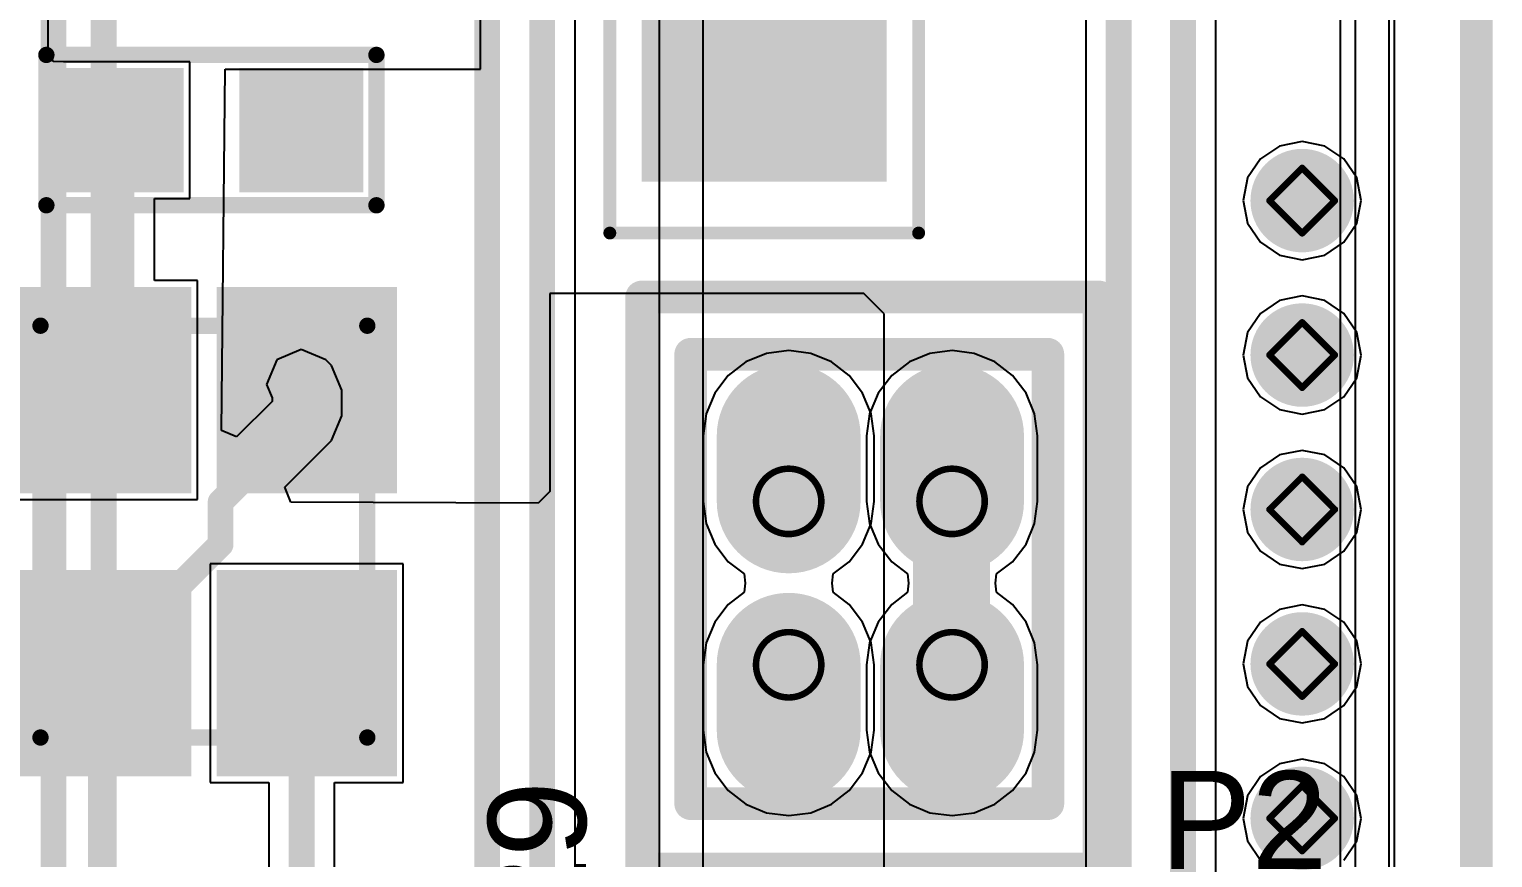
# Model space of a CAD drawing. Header units: inches. Extents: x 0 to 423, y -3 to 110.
# Drawn here: x 52.81 to 64.19, y 11.06 to 17.49 of the extents above; entities that cross this region are included whole.
import ezdxf

# ---------------------------------------------------------------- set-up
doc = ezdxf.new("R2010")
doc.units = ezdxf.units.IN
for name, color, linetype in [('Board Outline', 56, 'Continuous'), ('Bottom Layer', 5, 'Continuous'), ('Bottom Solder', 6, 'Continuous'), ('Drill Drawing', 1, 'Continuous'), ('Mechanical 1', 6, 'Continuous'), ('Mechanical 16', 56, 'Continuous'), ('Mid Layer', 16, 'Continuous'), ('Mid Layer 2', 76, 'Continuous'), ('Multi-Layer', 9, 'Continuous'), ('Pad Holes', 156, 'Continuous'), ('Top Layer', 1, 'Continuous'), ('Top Overlay', 2, 'Continuous'), ('Top Paste', 8, 'Continuous'), ('Top Solder', 216, 'Continuous'), ('Via Holes', 16, 'Continuous')]:
    doc.layers.add(name, color=color, linetype=linetype)
doc.styles.add('Arial', font='', dxfattribs={"height": 0.2})
doc.styles.get('Arial').set_extended_font_data('Arial')

# ---------------------------------------------------------------- blocks, each defined once
blk = doc.blocks.new('C_3216_TANTAL__81')
at = {"layer": 'Top Layer'}
for points in [[(-2.25, 0.85), (-0.85, 0.85), (-0.85, -0.85), (-2.25, -0.85)], [(0.85, 0.85), (2.25, 0.85), (2.25, -0.85), (0.85, -0.85)]]:
    blk.add_hatch(color=1, dxfattribs=at).paths.add_polyline_path(points)
at = {"layer": 'Top Paste'}
for points in [[(-2.25, 0.85), (-0.85, 0.85), (-0.85, -0.85), (-2.25, -0.85)], [(0.85, 0.85), (2.25, 0.85), (2.25, -0.85), (0.85, -0.85)]]:
    blk.add_hatch(color=8, dxfattribs=at).paths.add_polyline_path(points)
at = {"layer": 'Top Solder'}
for points in [[(-2.352, 0.952), (-0.748, 0.952), (-0.748, -0.952), (-2.352, -0.952)], [(0.748, 0.952), (2.352, 0.952), (2.352, -0.952), (0.748, -0.952)]]:
    blk.add_hatch(color=216, dxfattribs=at).paths.add_polyline_path(points)
at = {"layer": 'Mechanical 16'}
for p, q in [((2.667, -1.25), (2.667, 1.25)), ((2.667, 1.25), (3.048, 1.25)), ((3.048, 1.25), (3.048, -1.25)), ((3.048, -1.25), (2.667, -1.25))]:
    blk.add_line(p, q, dxfattribs=at)
at = {"layer": 'Mechanical 16', "const_width": 0.1}
for points in [[(-2.75, 1.2), (-2.75, -1.2)], [(-2.75, 1.2), (2.75, 1.2)], [(0, 1.143), (0, 0.254)], [(2.75, 1.2), (2.75, -1.2)], [(0, 0.254), (-0.508, 0.254)], [(0, 0.254), (0.508, 0.254)], [(-0.508, -0.254), (0, -0.254)], [(0, -0.254), (0.508, -0.254)], [(0, -0.254), (0, -1.143)], [(-2.75, -1.2), (2.75, -1.2)]]:
    blk.add_lwpolyline(points, dxfattribs=at)
at = {"layer": 'Mechanical 16', "const_width": 0.05}
for points in [[(-2.775, 1.2, 1), (-2.725, 1.2, 1)], [(-2.775, 1.2, 1), (-2.725, 1.2, 1)], [(-0.025, 1.143, 1), (0.025, 1.143, 1)], [(2.725, 1.2, 1), (2.775, 1.2, 1)], [(2.725, 1.2, 1), (2.775, 1.2, 1)], [(-0.533, 0.254, 1), (-0.483, 0.254, 1)], [(-0.025, 0.254, 1), (0.025, 0.254, 1)], [(-0.025, 0.254, 1), (0.025, 0.254, 1)], [(-0.025, 0.254, 1), (0.025, 0.254, 1)], [(0.483, 0.254, 1), (0.533, 0.254, 1)], [(-0.533, -0.254, 1), (-0.483, -0.254, 1)], [(-0.025, -0.254, 1), (0.025, -0.254, 1)], [(-0.025, -0.254, 1), (0.025, -0.254, 1)], [(-0.025, -0.254, 1), (0.025, -0.254, 1)], [(0.483, -0.254, 1), (0.533, -0.254, 1)], [(-0.025, -1.143, 1), (0.025, -1.143, 1)], [(-2.775, -1.2, 1), (-2.725, -1.2, 1)], [(-2.775, -1.2, 1), (-2.725, -1.2, 1)], [(2.725, -1.2, 1), (2.775, -1.2, 1)], [(2.725, -1.2, 1), (2.775, -1.2, 1)]]:
    blk.add_lwpolyline(points, format="xyb", close=True, dxfattribs=at)
blk = doc.blocks.new('C_1608_94')
at = {"layer": 'Top Layer'}
for points in [[(-0.381, 0.381), (0.381, 0.381), (0.381, -0.381), (-0.381, -0.381)], [(1.016, 0.381), (1.778, 0.381), (1.778, -0.381), (1.016, -0.381)]]:
    blk.add_hatch(color=1, dxfattribs=at).paths.add_polyline_path(points)
at = {"layer": 'Top Paste'}
for points in [[(-0.381, 0.381), (0.381, 0.381), (0.381, -0.381), (-0.381, -0.381)], [(1.016, 0.381), (1.778, 0.381), (1.778, -0.381), (1.016, -0.381)]]:
    blk.add_hatch(color=8, dxfattribs=at).paths.add_polyline_path(points)
at = {"layer": 'Top Solder'}
for points in [[(-0.4826, 0.4826), (0.4826, 0.4826), (0.4826, -0.4826), (-0.4826, -0.4826)], [(0.9144, 0.4826), (1.8796, 0.4826), (1.8796, -0.4826), (0.9144, -0.4826)]]:
    blk.add_hatch(color=216, dxfattribs=at).paths.add_polyline_path(points)
at = {"layer": 'Top Overlay', "const_width": 0.127}
for points in [[(-0.5842, 0.5842), (-0.5842, -0.5842)], [(1.9812, 0.5842), (-0.5842, 0.5842)], [(1.9812, 0.5842), (1.9812, -0.5842)], [(1.9812, -0.5842), (-0.5842, -0.5842)]]:
    blk.add_lwpolyline(points, dxfattribs=at)
at = {"layer": 'Top Overlay', "const_width": 0.0635}
for points in [[(-0.61595, 0.5842, 1), (-0.55245, 0.5842, 1)], [(-0.61595, 0.5842, 1), (-0.55245, 0.5842, 1)], [(1.94945, 0.5842, 1), (2.01295, 0.5842, 1)], [(1.94945, 0.5842, 1), (2.01295, 0.5842, 1)], [(-0.61595, -0.5842, 1), (-0.55245, -0.5842, 1)], [(-0.61595, -0.5842, 1), (-0.55245, -0.5842, 1)], [(1.94945, -0.5842, 1), (2.01295, -0.5842, 1)], [(1.94945, -0.5842, 1), (2.01295, -0.5842, 1)]]:
    blk.add_lwpolyline(points, format="xyb", close=True, dxfattribs=at)
blk = doc.blocks.new('2_2A_1_27_D______S______101')
at = {"layer": 'Bottom Layer'}
h = blk.add_hatch(color=5, dxfattribs=at)
edge = h.paths.add_edge_path()
edge.add_arc((-0.635, 0.635), 0.508, 180, 360)
edge.add_line((-0.127, 0.635), (-0.127, 1.143))
edge.add_arc((-0.635, 1.143), 0.508, 0, 180)
edge.add_line((-1.143, 1.143), (-1.143, 0.635))
h = blk.add_hatch(color=5, dxfattribs=at)
edge = h.paths.add_edge_path()
edge.add_arc((0.635, 0.635), 0.508, 180, 360)
edge.add_line((1.143, 0.635), (1.143, 1.143))
edge.add_arc((0.635, 1.143), 0.508, 0, 180)
edge.add_line((0.127, 1.143), (0.127, 0.635))
h = blk.add_hatch(color=5, dxfattribs=at)
edge = h.paths.add_edge_path()
edge.add_arc((-0.635, -1.143), 0.508, 180, 360)
edge.add_line((-0.127, -1.143), (-0.127, -0.635))
edge.add_arc((-0.635, -0.635), 0.508, 0, 180)
edge.add_line((-1.143, -0.635), (-1.143, -1.143))
h = blk.add_hatch(color=5, dxfattribs=at)
edge = h.paths.add_edge_path()
edge.add_arc((0.635, -1.143), 0.508, 180, 360)
edge.add_line((1.143, -1.143), (1.143, -0.635))
edge.add_arc((0.635, -0.635), 0.508, 0, 180)
edge.add_line((0.127, -0.635), (0.127, -1.143))
at = {"layer": 'Bottom Solder'}
h = blk.add_hatch(color=6, dxfattribs=at)
edge = h.paths.add_edge_path()
edge.add_arc((-0.635, 0.635), 0.559, 180, 360)
edge.add_line((-0.076, 0.635), (-0.076, 1.143))
edge.add_arc((-0.635, 1.143), 0.559, 0, 180)
edge.add_line((-1.194, 1.143), (-1.194, 0.635))
h = blk.add_hatch(color=6, dxfattribs=at)
edge = h.paths.add_edge_path()
edge.add_arc((0.635, 0.635), 0.559, 180, 360)
edge.add_line((1.194, 0.635), (1.194, 1.143))
edge.add_arc((0.635, 1.143), 0.559, 0, 180)
edge.add_line((0.076, 1.143), (0.076, 0.635))
h = blk.add_hatch(color=6, dxfattribs=at)
edge = h.paths.add_edge_path()
edge.add_arc((-0.635, -1.143), 0.559, 180, 360)
edge.add_line((-0.076, -1.143), (-0.076, -0.635))
edge.add_arc((-0.635, -0.635), 0.559, 0, 180)
edge.add_line((-1.194, -0.635), (-1.194, -1.143))
h = blk.add_hatch(color=6, dxfattribs=at)
edge = h.paths.add_edge_path()
edge.add_arc((0.635, -1.143), 0.559, 180, 360)
edge.add_line((1.194, -1.143), (1.194, -0.635))
edge.add_arc((0.635, -0.635), 0.559, 0, 180)
edge.add_line((0.076, -0.635), (0.076, -1.143))
at = {"layer": 'Mid Layer'}
h = blk.add_hatch(color=16, dxfattribs=at)
edge = h.paths.add_edge_path()
edge.add_arc((-0.635, 0.635), 0.508, 180, 360)
edge.add_line((-0.127, 0.635), (-0.127, 1.143))
edge.add_arc((-0.635, 1.143), 0.508, 0, 180)
edge.add_line((-1.143, 1.143), (-1.143, 0.635))
h = blk.add_hatch(color=16, dxfattribs=at)
edge = h.paths.add_edge_path()
edge.add_arc((0.635, 0.635), 0.508, 180, 360)
edge.add_line((1.143, 0.635), (1.143, 1.143))
edge.add_arc((0.635, 1.143), 0.508, 0, 180)
edge.add_line((0.127, 1.143), (0.127, 0.635))
h = blk.add_hatch(color=16, dxfattribs=at)
edge = h.paths.add_edge_path()
edge.add_arc((-0.635, -1.143), 0.508, 180, 360)
edge.add_line((-0.127, -1.143), (-0.127, -0.635))
edge.add_arc((-0.635, -0.635), 0.508, 0, 180)
edge.add_line((-1.143, -0.635), (-1.143, -1.143))
h = blk.add_hatch(color=16, dxfattribs=at)
edge = h.paths.add_edge_path()
edge.add_arc((0.635, -1.143), 0.508, 180, 360)
edge.add_line((1.143, -1.143), (1.143, -0.635))
edge.add_arc((0.635, -0.635), 0.508, 0, 180)
edge.add_line((0.127, -0.635), (0.127, -1.143))
at = {"layer": 'Mid Layer 2'}
h = blk.add_hatch(color=76, dxfattribs=at)
edge = h.paths.add_edge_path()
edge.add_arc((-0.635, 0.635), 0.508, 180, 360)
edge.add_line((-0.127, 0.635), (-0.127, 1.143))
edge.add_arc((-0.635, 1.143), 0.508, 0, 180)
edge.add_line((-1.143, 1.143), (-1.143, 0.635))
h = blk.add_hatch(color=76, dxfattribs=at)
edge = h.paths.add_edge_path()
edge.add_arc((0.635, 0.635), 0.508, 180, 360)
edge.add_line((1.143, 0.635), (1.143, 1.143))
edge.add_arc((0.635, 1.143), 0.508, 0, 180)
edge.add_line((0.127, 1.143), (0.127, 0.635))
h = blk.add_hatch(color=76, dxfattribs=at)
edge = h.paths.add_edge_path()
edge.add_arc((-0.635, -1.143), 0.508, 180, 360)
edge.add_line((-0.127, -1.143), (-0.127, -0.635))
edge.add_arc((-0.635, -0.635), 0.508, 0, 180)
edge.add_line((-1.143, -0.635), (-1.143, -1.143))
h = blk.add_hatch(color=76, dxfattribs=at)
edge = h.paths.add_edge_path()
edge.add_arc((0.635, -1.143), 0.508, 180, 360)
edge.add_line((1.143, -1.143), (1.143, -0.635))
edge.add_arc((0.635, -0.635), 0.508, 0, 180)
edge.add_line((0.127, -0.635), (0.127, -1.143))
at = {"layer": 'Multi-Layer'}
h = blk.add_hatch(color=9, dxfattribs=at)
edge = h.paths.add_edge_path()
edge.add_arc((-0.635, 0.635), 0.508, 180, 360)
edge.add_line((-0.127, 0.635), (-0.127, 1.143))
edge.add_arc((-0.635, 1.143), 0.508, 0, 180)
edge.add_line((-1.143, 1.143), (-1.143, 0.635))
h = blk.add_hatch(color=9, dxfattribs=at)
edge = h.paths.add_edge_path()
edge.add_arc((0.635, 0.635), 0.508, 180, 360)
edge.add_line((1.143, 0.635), (1.143, 1.143))
edge.add_arc((0.635, 1.143), 0.508, 0, 180)
edge.add_line((0.127, 1.143), (0.127, 0.635))
h = blk.add_hatch(color=9, dxfattribs=at)
edge = h.paths.add_edge_path()
edge.add_arc((-0.635, -1.143), 0.508, 180, 360)
edge.add_line((-0.127, -1.143), (-0.127, -0.635))
edge.add_arc((-0.635, -0.635), 0.508, 0, 180)
edge.add_line((-1.143, -0.635), (-1.143, -1.143))
h = blk.add_hatch(color=9, dxfattribs=at)
edge = h.paths.add_edge_path()
edge.add_arc((0.635, -1.143), 0.508, 180, 360)
edge.add_line((1.143, -1.143), (1.143, -0.635))
edge.add_arc((0.635, -0.635), 0.508, 0, 180)
edge.add_line((0.127, -0.635), (0.127, -1.143))
at = {"layer": 'Pad Holes'}
h = blk.add_hatch(color=7, dxfattribs=at)
edge = h.paths.add_edge_path()
edge.add_arc((-0.635, 0.635), 0.356, 0, 360)
h = blk.add_hatch(color=7, dxfattribs=at)
edge = h.paths.add_edge_path()
edge.add_arc((0.635, 0.635), 0.356, 0, 360)
h = blk.add_hatch(color=7, dxfattribs=at)
edge = h.paths.add_edge_path()
edge.add_arc((-0.635, -0.635), 0.356, 0, 360)
h = blk.add_hatch(color=7, dxfattribs=at)
edge = h.paths.add_edge_path()
edge.add_arc((0.635, -0.635), 0.356, 0, 360)
at = {"layer": 'Top Layer'}
h = blk.add_hatch(color=1, dxfattribs=at)
edge = h.paths.add_edge_path()
edge.add_arc((-0.635, 0.635), 0.508, 180, 360)
edge.add_line((-0.127, 0.635), (-0.127, 1.143))
edge.add_arc((-0.635, 1.143), 0.508, 0, 180)
edge.add_line((-1.143, 1.143), (-1.143, 0.635))
h = blk.add_hatch(color=1, dxfattribs=at)
edge = h.paths.add_edge_path()
edge.add_arc((0.635, 0.635), 0.508, 180, 360)
edge.add_line((1.143, 0.635), (1.143, 1.143))
edge.add_arc((0.635, 1.143), 0.508, 0, 180)
edge.add_line((0.127, 1.143), (0.127, 0.635))
h = blk.add_hatch(color=1, dxfattribs=at)
edge = h.paths.add_edge_path()
edge.add_arc((-0.635, -1.143), 0.508, 180, 360)
edge.add_line((-0.127, -1.143), (-0.127, -0.635))
edge.add_arc((-0.635, -0.635), 0.508, 0, 180)
edge.add_line((-1.143, -0.635), (-1.143, -1.143))
h = blk.add_hatch(color=1, dxfattribs=at)
edge = h.paths.add_edge_path()
edge.add_arc((0.635, -1.143), 0.508, 180, 360)
edge.add_line((1.143, -1.143), (1.143, -0.635))
edge.add_arc((0.635, -0.635), 0.508, 0, 180)
edge.add_line((0.127, -0.635), (0.127, -1.143))
at = {"layer": 'Top Solder'}
h = blk.add_hatch(color=216, dxfattribs=at)
edge = h.paths.add_edge_path()
edge.add_arc((-0.635, 0.635), 0.559, 180, 360)
edge.add_line((-0.076, 0.635), (-0.076, 1.143))
edge.add_arc((-0.635, 1.143), 0.559, 0, 180)
edge.add_line((-1.194, 1.143), (-1.194, 0.635))
h = blk.add_hatch(color=216, dxfattribs=at)
edge = h.paths.add_edge_path()
edge.add_arc((0.635, 0.635), 0.559, 180, 360)
edge.add_line((1.194, 0.635), (1.194, 1.143))
edge.add_arc((0.635, 1.143), 0.559, 0, 180)
edge.add_line((0.076, 1.143), (0.076, 0.635))
h = blk.add_hatch(color=216, dxfattribs=at)
edge = h.paths.add_edge_path()
edge.add_arc((-0.635, -1.143), 0.559, 180, 360)
edge.add_line((-0.076, -1.143), (-0.076, -0.635))
edge.add_arc((-0.635, -0.635), 0.559, 0, 180)
edge.add_line((-1.194, -0.635), (-1.194, -1.143))
h = blk.add_hatch(color=216, dxfattribs=at)
edge = h.paths.add_edge_path()
edge.add_arc((0.635, -1.143), 0.559, 180, 360)
edge.add_line((1.194, -1.143), (1.194, -0.635))
edge.add_arc((0.635, -0.635), 0.559, 0, 180)
edge.add_line((0.076, -0.635), (0.076, -1.143))
at = {"layer": 'Mechanical 1', "const_width": 0.254}
for points in [[(-1.397, 1.778), (1.38, 1.778)], [(-1.397, -1.714), (-1.397, 1.778)], [(1.38, -1.714), (1.38, 1.778)], [(-1.397, -1.714), (1.38, -1.714)]]:
    blk.add_lwpolyline(points, dxfattribs=at)
at = {"layer": 'Mechanical 1', "const_width": 0.127}
for points in [[(-1.46, 1.778, 1), (-1.333, 1.778, 1)], [(-1.46, 1.778, 1), (-1.333, 1.778, 1)], [(1.316, 1.778, 1), (1.443, 1.778, 1)], [(1.316, 1.778, 1), (1.443, 1.778, 1)], [(-1.46, -1.714, 1), (-1.333, -1.714, 1)], [(-1.46, -1.714, 1), (-1.333, -1.714, 1)], [(1.316, -1.714, 1), (1.443, -1.714, 1)], [(1.316, -1.714, 1), (1.443, -1.714, 1)]]:
    blk.add_lwpolyline(points, format="xyb", close=True, dxfattribs=at)
at = {"layer": 'Top Overlay', "const_width": 0.254}
for points in [[(-1.778, 2.223), (1.778, 2.223)], [(-1.778, -2.222), (-1.778, 2.223)], [(1.778, -2.222), (1.778, 2.223)], [(-1.778, -2.222), (1.778, -2.222)]]:
    blk.add_lwpolyline(points, dxfattribs=at)
at = {"layer": 'Top Overlay', "const_width": 0.127}
for points in [[(-1.841, 2.223, 1), (-1.714, 2.223, 1)], [(-1.841, 2.223, 1), (-1.714, 2.223, 1)], [(1.714, 2.223, 1), (1.841, 2.223, 1)], [(1.714, 2.223, 1), (1.841, 2.223, 1)], [(-1.841, -2.222, 1), (-1.714, -2.222, 1)], [(-1.841, -2.222, 1), (-1.714, -2.222, 1)], [(1.714, -2.222, 1), (1.841, -2.222, 1)], [(1.714, -2.222, 1), (1.841, -2.222, 1)]]:
    blk.add_lwpolyline(points, format="xyb", close=True, dxfattribs=at)
at = {"layer": 'Mechanical 1', "style": 'Arial'}
blk.add_text('J1', height=1, rotation=360, dxfattribs=at).set_placement((-1.651, -3.556))
blk = doc.blocks.new('XTAL3225_132')
at = {"layer": 'Top Layer'}
for points in [[(-1.800098, 1.400048), (-0.40005, 1.400048), (-0.40005, 0.200152), (-1.800098, 0.200152)], [(0.40005, 1.400048), (1.800098, 1.400048), (1.800098, 0.200152), (0.40005, 0.200152)], [(-1.800098, -0.200152), (-0.40005, -0.200152), (-0.40005, -1.400048), (-1.800098, -1.400048)], [(0.40005, -0.200152), (1.800098, -0.200152), (1.800098, -1.400048), (0.40005, -1.400048)]]:
    blk.add_hatch(color=1, dxfattribs=at).paths.add_polyline_path(points)
at = {"layer": 'Top Paste'}
for points in [[(-1.800098, 1.400048), (-0.40005, 1.400048), (-0.40005, 0.200152), (-1.800098, 0.200152)], [(0.40005, 1.400048), (1.800098, 1.400048), (1.800098, 0.200152), (0.40005, 0.200152)], [(-1.800098, -0.200152), (-0.40005, -0.200152), (-0.40005, -1.400048), (-1.800098, -1.400048)], [(0.40005, -0.200152), (1.800098, -0.200152), (1.800098, -1.400048), (0.40005, -1.400048)]]:
    blk.add_hatch(color=8, dxfattribs=at).paths.add_polyline_path(points)
at = {"layer": 'Top Solder'}
for points in [[(-1.901698, 1.501648), (-0.29845, 1.501648), (-0.29845, 0.098552), (-1.901698, 0.098552)], [(0.29845, 1.501648), (1.901698, 1.501648), (1.901698, 0.098552), (0.29845, 0.098552)], [(-1.901698, -0.098552), (-0.29845, -0.098552), (-0.29845, -1.501648), (-1.901698, -1.501648)], [(0.29845, -0.098552), (1.901698, -0.098552), (1.901698, -1.501648), (0.29845, -1.501648)]]:
    blk.add_hatch(color=216, dxfattribs=at).paths.add_polyline_path(points)
at = {"layer": 'Mechanical 16', "const_width": 0.127}
for points in [[(1.599946, 1.27), (-1.599946, 1.27)], [(-1.599946, -1.27), (-1.599946, 1.27)], [(1.599946, -1.27), (1.599946, 1.27)], [(1.599946, -1.27), (-1.599946, -1.27)]]:
    blk.add_lwpolyline(points, dxfattribs=at)
at = {"layer": 'Mechanical 16'}
for points, const_width in [([(-1.631696, 1.27, 1), (-1.568196, 1.27, 1)], 0.0635), ([(-1.631696, 1.27, 1), (-1.568196, 1.27, 1)], 0.0635), ([(1.568196, 1.27, 1), (1.631696, 1.27, 1)], 0.0635), ([(1.568196, 1.27, 1), (1.631696, 1.27, 1)], 0.0635), ([(-1.631696, -1.27, 1), (-1.568196, -1.27, 1)], 0.0635), ([(-1.631696, -1.27, 1), (-1.568196, -1.27, 1)], 0.0635), ([(1.568196, -1.27, 1), (1.631696, -1.27, 1)], 0.0635), ([(1.568196, -1.27, 1), (1.631696, -1.27, 1)], 0.0635), ([(-1.169924, -1.905, 1), (-1.370076, -1.905, 1)], 0.127), ([(-1.401826, -1.905, 1), (-1.338326, -1.905, 1)], 0.0635), ([(-1.201674, -1.905, 1), (-1.138174, -1.905, 1)], 0.0635)]:
    blk.add_lwpolyline(points, format="xyb", close=True, dxfattribs=dict(at, const_width=const_width))

msp = doc.modelspace()

# ---------------------------------------------------------------- hatches: boundary and pattern name
at = {"layer": 'Bottom Layer'}
h = msp.add_hatch(color=5, dxfattribs=at)
edge = h.paths.add_edge_path()
edge.add_arc((62.706, 16.162), 0.3, 0, 360)
h = msp.add_hatch(color=5, dxfattribs=at)
edge = h.paths.add_edge_path()
edge.add_arc((62.706, 14.962), 0.3, 0, 360)
h = msp.add_hatch(color=5, dxfattribs=at)
edge = h.paths.add_edge_path()
edge.add_arc((62.706, 13.762), 0.3, 0, 360)
h = msp.add_hatch(color=5, dxfattribs=at)
edge = h.paths.add_edge_path()
edge.add_arc((62.706, 12.562), 0.3, 0, 360)
h = msp.add_hatch(color=5, dxfattribs=at)
edge = h.paths.add_edge_path()
edge.add_arc((62.706, 11.362), 0.3, 0, 360)
at = {"layer": 'Bottom Solder'}
h = msp.add_hatch(color=6, dxfattribs=at)
edge = h.paths.add_edge_path()
edge.add_arc((62.706, 16.162), 0.402, 0, 360)
h = msp.add_hatch(color=6, dxfattribs=at)
edge = h.paths.add_edge_path()
edge.add_arc((62.706, 14.962), 0.402, 0, 360)
h = msp.add_hatch(color=6, dxfattribs=at)
edge = h.paths.add_edge_path()
edge.add_arc((62.706, 13.762), 0.402, 0, 360)
h = msp.add_hatch(color=6, dxfattribs=at)
edge = h.paths.add_edge_path()
edge.add_arc((62.706, 12.562), 0.402, 0, 360)
h = msp.add_hatch(color=6, dxfattribs=at)
edge = h.paths.add_edge_path()
edge.add_arc((62.706, 11.362), 0.402, 0, 360)
at = {"layer": 'Mid Layer'}
h = msp.add_hatch(color=16, dxfattribs=at)
edge = h.paths.add_edge_path()
edge.add_arc((62.706, 16.162), 0.3, 0, 360)
h = msp.add_hatch(color=16, dxfattribs=at)
edge = h.paths.add_edge_path()
edge.add_arc((62.706, 14.962), 0.3, 0, 360)
h = msp.add_hatch(color=16, dxfattribs=at)
edge = h.paths.add_edge_path()
edge.add_arc((62.706, 13.762), 0.3, 0, 360)
h = msp.add_hatch(color=16, dxfattribs=at)
edge = h.paths.add_edge_path()
edge.add_arc((62.706, 12.562), 0.3, 0, 360)
h = msp.add_hatch(color=16, dxfattribs=at)
edge = h.paths.add_edge_path()
edge.add_arc((62.706, 11.362), 0.3, 0, 360)
at = {"layer": 'Mid Layer 2'}
h = msp.add_hatch(color=76, dxfattribs=at)
edge = h.paths.add_edge_path()
edge.add_arc((62.706, 16.162), 0.3, 0, 360)
h = msp.add_hatch(color=76, dxfattribs=at)
edge = h.paths.add_edge_path()
edge.add_arc((62.706, 14.962), 0.3, 0, 360)
h = msp.add_hatch(color=76, dxfattribs=at)
edge = h.paths.add_edge_path()
edge.add_arc((62.706, 13.762), 0.3, 0, 360)
h = msp.add_hatch(color=76, dxfattribs=at)
edge = h.paths.add_edge_path()
edge.add_arc((62.706, 12.562), 0.3, 0, 360)
h = msp.add_hatch(color=76, dxfattribs=at)
edge = h.paths.add_edge_path()
edge.add_arc((62.706, 11.362), 0.3, 0, 360)
at = {"layer": 'Top Layer'}
h = msp.add_hatch(color=1, dxfattribs=at)
edge = h.paths.add_edge_path()
edge.add_arc((62.706, 16.162), 0.3, 0, 360)
h = msp.add_hatch(color=1, dxfattribs=at)
edge = h.paths.add_edge_path()
edge.add_arc((62.706, 14.962), 0.3, 0, 360)
h = msp.add_hatch(color=1, dxfattribs=at)
edge = h.paths.add_edge_path()
edge.add_arc((62.706, 13.762), 0.3, 0, 360)
h = msp.add_hatch(color=1, dxfattribs=at)
edge = h.paths.add_edge_path()
edge.add_arc((62.706, 12.562), 0.3, 0, 360)
h = msp.add_hatch(color=1, dxfattribs=at)
edge = h.paths.add_edge_path()
edge.add_arc((62.706, 11.362), 0.3, 0, 360)
at = {"layer": 'Top Solder'}
h = msp.add_hatch(color=216, dxfattribs=at)
edge = h.paths.add_edge_path()
edge.add_arc((62.706, 16.162), 0.402, 0, 360)
h = msp.add_hatch(color=216, dxfattribs=at)
edge = h.paths.add_edge_path()
edge.add_arc((62.706, 14.962), 0.402, 0, 360)
h = msp.add_hatch(color=216, dxfattribs=at)
edge = h.paths.add_edge_path()
edge.add_arc((62.706, 13.762), 0.402, 0, 360)
h = msp.add_hatch(color=216, dxfattribs=at)
edge = h.paths.add_edge_path()
edge.add_arc((62.706, 12.562), 0.402, 0, 360)
h = msp.add_hatch(color=216, dxfattribs=at)
edge = h.paths.add_edge_path()
edge.add_arc((62.706, 11.362), 0.402, 0, 360)
at = {"layer": 'Via Holes'}
h = msp.add_hatch(color=7, dxfattribs=at)
edge = h.paths.add_edge_path()
edge.add_arc((62.706, 16.162), 0.15, 0, 360)
h = msp.add_hatch(color=7, dxfattribs=at)
edge = h.paths.add_edge_path()
edge.add_arc((62.706, 14.962), 0.15, 0, 360)
h = msp.add_hatch(color=7, dxfattribs=at)
edge = h.paths.add_edge_path()
edge.add_arc((62.706, 13.762), 0.15, 0, 360)
h = msp.add_hatch(color=7, dxfattribs=at)
edge = h.paths.add_edge_path()
edge.add_arc((62.706, 12.562), 0.15, 0, 360)
h = msp.add_hatch(color=7, dxfattribs=at)
edge = h.paths.add_edge_path()
edge.add_arc((62.706, 11.362), 0.15, 0, 360)

# ---------------------------------------------------------------- linework, layer by layer
at = {"layer": 'Board Outline', "const_width": 0.254}
msp.add_lwpolyline([(64.06, 0), (64.06, 79.42)], dxfattribs=at)
at = {"layer": 'Bottom Layer'}
for p, q in [((62.035, 7.36), (62.035, 49.815)), ((61.025, 41.594), (61.025, 8.049)), ((57.055, 7.391), (57.055, 28.781)), ((63, 25.206), (63, 0.8)), ((58.383, 14.908), (58.246, 14.802)), ((58.543, 14.974), (58.383, 14.908)), ((58.715, 14.997), (58.543, 14.974)), ((58.887, 14.974), (58.715, 14.997)), ((59.047, 14.908), (58.887, 14.974)), ((59.184, 14.802), (59.047, 14.908)), ((58.246, 14.802), (58.14, 14.665)), ((59.29, 14.665), (59.184, 14.802)), ((58.14, 14.665), (58.074, 14.505)), ((59.356, 14.505), (59.29, 14.665)), ((58.074, 14.505), (58.051, 14.333)), ((59.379, 14.333), (59.356, 14.505)), ((58.051, 14.333), (58.051, 13.825)), ((59.379, 13.825), (59.379, 14.333)), ((58.051, 13.825), (58.074, 13.653)), ((59.356, 13.653), (59.379, 13.825)), ((58.074, 13.653), (58.14, 13.493)), ((59.29, 13.493), (59.356, 13.653)), ((58.14, 13.493), (58.246, 13.356)), ((59.184, 13.356), (59.29, 13.493)), ((58.246, 13.356), (58.369, 13.261)), ((59.061, 13.261), (59.184, 13.356)), ((58.369, 13.261), (58.377, 13.19)), ((59.053, 13.19), (59.061, 13.261)), ((58.369, 13.119), (58.246, 13.024)), ((58.377, 13.19), (58.369, 13.119)), ((59.061, 13.119), (59.053, 13.19)), ((59.184, 13.024), (59.061, 13.119)), ((58.246, 13.024), (58.14, 12.887)), ((59.29, 12.887), (59.184, 13.024)), ((58.14, 12.887), (58.074, 12.727)), ((59.356, 12.727), (59.29, 12.887)), ((58.074, 12.727), (58.051, 12.555)), ((59.379, 12.555), (59.356, 12.727)), ((58.051, 12.555), (58.051, 12.047)), ((59.379, 12.047), (59.379, 12.555)), ((58.051, 12.047), (58.074, 11.875)), ((59.356, 11.875), (59.379, 12.047)), ((58.074, 11.875), (58.14, 11.715)), ((59.29, 11.715), (59.356, 11.875)), ((58.14, 11.715), (58.246, 11.578)), ((59.184, 11.578), (59.29, 11.715)), ((58.246, 11.578), (58.383, 11.472)), ((59.047, 11.472), (59.184, 11.578)), ((58.383, 11.472), (58.543, 11.406)), ((58.543, 11.406), (58.715, 11.383)), ((58.715, 11.383), (58.887, 11.406)), ((58.887, 11.406), (59.047, 11.472))]:
    msp.add_line(p, q, dxfattribs=at)
for points, const_width in [([(61.28, 50.29), (61.28, 7.943)], 0.2), ([(61.78, 49.815), (61.78, 7.173)], 0.2), ([(56.372, 4.998), (56.372, 32.341)], 0.2), ([(56.8, 6.549), (56.8, 28.887)], 0.2), ([(53.001, 5.495), (53.001, 24.317)], 0.2), ([(53.391, 5.657), (53.391, 24.155)], 0.2), ([(59.98, 12.57), (59.98, 13.84)], 0.6)]:
    msp.add_lwpolyline(points, dxfattribs=dict(at, const_width=const_width))
at = {"layer": 'Bottom Layer', "const_width": 0.3}
for points in [[(59.83, 13.84, 1), (60.13, 13.84, 1)], [(59.83, 12.57, 1), (60.13, 12.57, 1)]]:
    msp.add_lwpolyline(points, format="xyb", close=True, dxfattribs=at)
at = {"layer": 'Drill Drawing', "const_width": 0.0508}
for points in [[(62.452, 16.162), (62.706, 16.416)], [(62.706, 16.416), (62.96, 16.162)], [(62.452, 16.162), (62.706, 15.908)], [(62.706, 15.908), (62.96, 16.162)], [(62.452, 14.962), (62.706, 15.216)], [(62.706, 15.216), (62.96, 14.962)], [(62.452, 14.962), (62.706, 14.708)], [(62.706, 14.708), (62.96, 14.962)], [(62.452, 13.762), (62.706, 14.016)], [(62.706, 14.016), (62.96, 13.762)], [(62.452, 13.762), (62.706, 13.508)], [(62.706, 13.508), (62.96, 13.762)], [(62.452, 12.562), (62.706, 12.816)], [(62.706, 12.816), (62.96, 12.562)], [(62.452, 12.562), (62.706, 12.308)], [(62.706, 12.308), (62.96, 12.562)], [(62.452, 11.362), (62.706, 11.616)], [(62.706, 11.616), (62.96, 11.362)], [(62.452, 11.362), (62.706, 11.108)], [(62.706, 11.108), (62.96, 11.362)]]:
    msp.add_lwpolyline(points, dxfattribs=at)
at = {"layer": 'Drill Drawing'}
for points, const_width in [([(62.693, 16.416, 1), (62.719, 16.416, 1)], 0.0254), ([(62.693, 16.416, 1), (62.719, 16.416, 1)], 0.0254), ([(62.439, 16.162, 1), (62.465, 16.162, 1)], 0.0254), ([(62.439, 16.162, 1), (62.465, 16.162, 1)], 0.0254), ([(62.947, 16.162, 1), (62.973, 16.162, 1)], 0.0254), ([(62.947, 16.162, 1), (62.973, 16.162, 1)], 0.0254), ([(62.693, 15.908, 1), (62.719, 15.908, 1)], 0.0254), ([(62.693, 15.908, 1), (62.719, 15.908, 1)], 0.0254), ([(62.693, 15.216, 1), (62.719, 15.216, 1)], 0.0254), ([(62.693, 15.216, 1), (62.719, 15.216, 1)], 0.0254), ([(62.439, 14.962, 1), (62.465, 14.962, 1)], 0.0254), ([(62.439, 14.962, 1), (62.465, 14.962, 1)], 0.0254), ([(62.947, 14.962, 1), (62.973, 14.962, 1)], 0.0254), ([(62.947, 14.962, 1), (62.973, 14.962, 1)], 0.0254), ([(62.693, 14.708, 1), (62.719, 14.708, 1)], 0.0254), ([(62.693, 14.708, 1), (62.719, 14.708, 1)], 0.0254), ([(58.969, 13.825, 1), (58.461, 13.825, 1)], 0.0508), ([(60.239, 13.825, 1), (59.731, 13.825, 1)], 0.0508), ([(62.693, 14.016, 1), (62.719, 14.016, 1)], 0.0254), ([(62.693, 14.016, 1), (62.719, 14.016, 1)], 0.0254), ([(58.448, 13.825, 1), (58.474, 13.825, 1)], 0.0254), ([(58.956, 13.825, 1), (58.982, 13.825, 1)], 0.0254), ([(59.718, 13.825, 1), (59.744, 13.825, 1)], 0.0254), ([(60.226, 13.825, 1), (60.252, 13.825, 1)], 0.0254), ([(62.439, 13.762, 1), (62.465, 13.762, 1)], 0.0254), ([(62.439, 13.762, 1), (62.465, 13.762, 1)], 0.0254), ([(62.947, 13.762, 1), (62.973, 13.762, 1)], 0.0254), ([(62.947, 13.762, 1), (62.973, 13.762, 1)], 0.0254), ([(62.693, 13.508, 1), (62.719, 13.508, 1)], 0.0254), ([(62.693, 13.508, 1), (62.719, 13.508, 1)], 0.0254), ([(58.969, 12.555, 1), (58.461, 12.555, 1)], 0.0508), ([(60.239, 12.555, 1), (59.731, 12.555, 1)], 0.0508), ([(62.693, 12.816, 1), (62.719, 12.816, 1)], 0.0254), ([(62.693, 12.816, 1), (62.719, 12.816, 1)], 0.0254), ([(58.448, 12.555, 1), (58.474, 12.555, 1)], 0.0254), ([(58.956, 12.555, 1), (58.982, 12.555, 1)], 0.0254), ([(59.718, 12.555, 1), (59.744, 12.555, 1)], 0.0254), ([(60.226, 12.555, 1), (60.252, 12.555, 1)], 0.0254), ([(62.439, 12.562, 1), (62.465, 12.562, 1)], 0.0254), ([(62.439, 12.562, 1), (62.465, 12.562, 1)], 0.0254), ([(62.947, 12.562, 1), (62.973, 12.562, 1)], 0.0254), ([(62.947, 12.562, 1), (62.973, 12.562, 1)], 0.0254), ([(62.693, 12.308, 1), (62.719, 12.308, 1)], 0.0254), ([(62.693, 12.308, 1), (62.719, 12.308, 1)], 0.0254), ([(62.693, 11.616, 1), (62.719, 11.616, 1)], 0.0254), ([(62.693, 11.616, 1), (62.719, 11.616, 1)], 0.0254), ([(62.439, 11.362, 1), (62.465, 11.362, 1)], 0.0254), ([(62.439, 11.362, 1), (62.465, 11.362, 1)], 0.0254), ([(62.947, 11.362, 1), (62.973, 11.362, 1)], 0.0254), ([(62.947, 11.362, 1), (62.973, 11.362, 1)], 0.0254), ([(62.693, 11.108, 1), (62.719, 11.108, 1)], 0.0254), ([(62.693, 11.108, 1), (62.719, 11.108, 1)], 0.0254)]:
    msp.add_lwpolyline(points, format="xyb", close=True, dxfattribs=dict(at, const_width=const_width))
at = {"layer": 'Mechanical 1', "const_width": 0.254}
msp.add_lwpolyline([(64.06, 0), (64.06, 79.42)], dxfattribs=at)
at = {"layer": 'Mid Layer'}
for p, q in [((63.119, 18.589), (63.119, 17.045)), ((63.119, 17.045), (63.119, 15.85)), ((63.119, 15.85), (63.119, 14.665)), ((58.383, 14.908), (58.246, 14.802)), ((58.543, 14.974), (58.383, 14.908)), ((58.715, 14.997), (58.543, 14.974)), ((58.887, 14.974), (58.715, 14.997)), ((59.047, 14.908), (58.887, 14.974)), ((59.184, 14.802), (59.047, 14.908)), ((58.246, 14.802), (58.14, 14.665)), ((59.29, 14.665), (59.184, 14.802)), ((58.14, 14.665), (58.074, 14.505)), ((59.356, 14.505), (59.29, 14.665)), ((63.119, 14.665), (63.119, 13.36)), ((58.074, 14.505), (58.051, 14.333)), ((59.379, 14.333), (59.356, 14.505)), ((58.051, 14.333), (58.051, 13.825)), ((59.379, 13.825), (59.379, 14.333)), ((58.051, 13.825), (58.074, 13.653)), ((59.356, 13.653), (59.379, 13.825)), ((58.074, 13.653), (58.14, 13.493)), ((59.29, 13.493), (59.356, 13.653)), ((58.14, 13.493), (58.246, 13.356)), ((59.184, 13.356), (59.29, 13.493)), ((58.246, 13.356), (58.369, 13.261)), ((59.061, 13.261), (59.184, 13.356)), ((63.119, 13.36), (63.119, 9.925)), ((58.369, 13.261), (58.377, 13.19)), ((59.053, 13.19), (59.061, 13.261)), ((58.369, 13.119), (58.246, 13.024)), ((58.377, 13.19), (58.369, 13.119)), ((59.061, 13.119), (59.053, 13.19)), ((59.184, 13.024), (59.061, 13.119)), ((58.246, 13.024), (58.14, 12.887)), ((59.29, 12.887), (59.184, 13.024)), ((58.14, 12.887), (58.074, 12.727)), ((59.356, 12.727), (59.29, 12.887)), ((58.074, 12.727), (58.051, 12.555)), ((59.379, 12.555), (59.356, 12.727)), ((58.051, 12.555), (58.051, 12.047)), ((59.379, 12.047), (59.379, 12.555)), ((58.051, 12.047), (58.074, 11.875)), ((59.356, 11.875), (59.379, 12.047)), ((58.074, 11.875), (58.14, 11.715)), ((59.29, 11.715), (59.356, 11.875)), ((58.14, 11.715), (58.246, 11.578)), ((59.184, 11.578), (59.29, 11.715)), ((58.246, 11.578), (58.383, 11.472)), ((59.047, 11.472), (59.184, 11.578)), ((58.383, 11.472), (58.543, 11.406)), ((58.543, 11.406), (58.715, 11.383)), ((58.715, 11.383), (58.887, 11.406)), ((58.887, 11.406), (59.047, 11.472))]:
    msp.add_line(p, q, dxfattribs=at)
at = {"layer": 'Mid Layer 2'}
for p, q in [((58.05, 8.204), (58.05, 26.492)), ((63.38, 26.492), (63.38, 11.788)), ((57.708, 20.371), (57.708, 7.46)), ((62.706, 16.621), (62.53, 16.586)), ((62.882, 16.586), (62.706, 16.621)), ((62.53, 16.586), (62.382, 16.486)), ((63.03, 16.486), (62.882, 16.586)), ((62.382, 16.486), (62.282, 16.338)), ((63.13, 16.338), (63.03, 16.486)), ((62.282, 16.338), (62.247, 16.162)), ((63.165, 16.162), (63.13, 16.338)), ((62.247, 16.162), (62.282, 15.986)), ((63.13, 15.986), (63.165, 16.162)), ((62.282, 15.986), (62.382, 15.838)), ((63.03, 15.838), (63.13, 15.986)), ((62.382, 15.838), (62.53, 15.738)), ((62.882, 15.738), (63.03, 15.838)), ((62.53, 15.738), (62.706, 15.703)), ((62.706, 15.703), (62.882, 15.738)), ((62.53, 15.386), (62.382, 15.286)), ((62.706, 15.421), (62.53, 15.386)), ((62.882, 15.386), (62.706, 15.421)), ((63.03, 15.286), (62.882, 15.386)), ((62.382, 15.286), (62.282, 15.138)), ((63.13, 15.138), (63.03, 15.286)), ((62.282, 15.138), (62.247, 14.962)), ((63.165, 14.962), (63.13, 15.138)), ((59.653, 14.908), (59.516, 14.802)), ((59.813, 14.974), (59.653, 14.908)), ((59.985, 14.997), (59.813, 14.974)), ((60.157, 14.974), (59.985, 14.997)), ((60.317, 14.908), (60.157, 14.974)), ((60.454, 14.802), (60.317, 14.908)), ((62.247, 14.962), (62.282, 14.786)), ((63.13, 14.786), (63.165, 14.962)), ((59.516, 14.802), (59.41, 14.665)), ((60.56, 14.665), (60.454, 14.802)), ((62.282, 14.786), (62.382, 14.638)), ((63.03, 14.638), (63.13, 14.786)), ((59.41, 14.665), (59.344, 14.505)), ((60.626, 14.505), (60.56, 14.665)), ((62.382, 14.638), (62.53, 14.538)), ((62.882, 14.538), (63.03, 14.638)), ((59.344, 14.505), (59.321, 14.333)), ((60.649, 14.333), (60.626, 14.505)), ((62.53, 14.538), (62.706, 14.503)), ((62.706, 14.503), (62.882, 14.538)), ((59.321, 14.333), (59.321, 13.825)), ((60.649, 13.825), (60.649, 14.333)), ((62.706, 14.221), (62.53, 14.186)), ((62.882, 14.186), (62.706, 14.221)), ((62.53, 14.186), (62.382, 14.086)), ((63.03, 14.086), (62.882, 14.186)), ((62.382, 14.086), (62.282, 13.938)), ((63.13, 13.938), (63.03, 14.086)), ((62.282, 13.938), (62.247, 13.762)), ((63.165, 13.762), (63.13, 13.938)), ((59.321, 13.825), (59.344, 13.653)), ((60.626, 13.653), (60.649, 13.825)), ((59.344, 13.653), (59.41, 13.493)), ((60.56, 13.493), (60.626, 13.653)), ((62.247, 13.762), (62.282, 13.586)), ((63.13, 13.586), (63.165, 13.762)), ((62.282, 13.586), (62.382, 13.438)), ((63.03, 13.438), (63.13, 13.586)), ((59.41, 13.493), (59.516, 13.356)), ((60.454, 13.356), (60.56, 13.493)), ((62.382, 13.438), (62.53, 13.338)), ((62.882, 13.338), (63.03, 13.438)), ((59.516, 13.356), (59.639, 13.261)), ((60.331, 13.261), (60.454, 13.356)), ((62.53, 13.338), (62.706, 13.303)), ((62.706, 13.303), (62.882, 13.338)), ((59.639, 13.261), (59.647, 13.19)), ((60.323, 13.19), (60.331, 13.261)), ((59.639, 13.119), (59.516, 13.024)), ((59.647, 13.19), (59.639, 13.119)), ((60.331, 13.119), (60.323, 13.19)), ((60.454, 13.024), (60.331, 13.119)), ((59.516, 13.024), (59.41, 12.887)), ((60.56, 12.887), (60.454, 13.024)), ((62.53, 12.986), (62.382, 12.886)), ((62.706, 13.021), (62.53, 12.986)), ((62.882, 12.986), (62.706, 13.021)), ((63.03, 12.886), (62.882, 12.986)), ((59.41, 12.887), (59.344, 12.727)), ((60.626, 12.727), (60.56, 12.887)), ((62.382, 12.886), (62.282, 12.738)), ((63.13, 12.738), (63.03, 12.886)), ((59.344, 12.727), (59.321, 12.555)), ((60.649, 12.555), (60.626, 12.727)), ((62.282, 12.738), (62.247, 12.562)), ((63.165, 12.562), (63.13, 12.738)), ((59.321, 12.555), (59.321, 12.047)), ((60.649, 12.047), (60.649, 12.555)), ((62.247, 12.562), (62.282, 12.386)), ((63.13, 12.386), (63.165, 12.562)), ((62.282, 12.386), (62.382, 12.238)), ((63.03, 12.238), (63.13, 12.386)), ((62.382, 12.238), (62.53, 12.138)), ((62.882, 12.138), (63.03, 12.238)), ((62.53, 12.138), (62.706, 12.103)), ((62.706, 12.103), (62.882, 12.138)), ((59.321, 12.047), (59.344, 11.875)), ((60.626, 11.875), (60.649, 12.047)), ((59.344, 11.875), (59.41, 11.715)), ((60.56, 11.715), (60.626, 11.875)), ((62.53, 11.786), (62.382, 11.686)), ((62.706, 11.821), (62.53, 11.786)), ((62.882, 11.786), (62.706, 11.821)), ((63.03, 11.686), (62.882, 11.786)), ((63.38, 11.788), (63.38, 0.965)), ((59.41, 11.715), (59.516, 11.578)), ((60.454, 11.578), (60.56, 11.715)), ((62.382, 11.686), (62.282, 11.538)), ((63.13, 11.538), (63.03, 11.686)), ((59.516, 11.578), (59.653, 11.472)), ((60.317, 11.472), (60.454, 11.578)), ((62.282, 11.538), (62.247, 11.362)), ((63.165, 11.362), (63.13, 11.538)), ((59.653, 11.472), (59.813, 11.406)), ((59.813, 11.406), (59.985, 11.383)), ((59.985, 11.383), (60.157, 11.406)), ((60.157, 11.406), (60.317, 11.472)), ((62.247, 11.362), (62.282, 11.186)), ((63.13, 11.186), (63.165, 11.362)), ((62.282, 11.186), (62.382, 11.038)), ((63.03, 11.038), (63.13, 11.186))]:
    msp.add_line(p, q, dxfattribs=at)
at = {"layer": 'Top Layer'}
for p, q in [((63, 25.206), (63, 9.567)), ((52.96, 17.352), (52.96, 20.295)), ((56.32, 17.183), (56.32, 18.66)), ((63.42, 18.66), (63.42, 10.4)), ((52.998, 17.244), (52.96, 17.352)), ((53.08, 17.241), (52.998, 17.244)), ((54.061, 17.241), (53.08, 17.241)), ((54.061, 16.179), (54.061, 17.241)), ((54.306, 14.375), (54.335, 17.183)), ((54.335, 17.183), (56.32, 17.183)), ((53.785, 15.54), (53.785, 16.179)), ((53.785, 16.179), (54.061, 16.179)), ((54.12, 15.54), (53.785, 15.54)), ((54.12, 13.84), (54.12, 15.54)), ((59.298, 15.44), (56.858, 15.44)), ((56.858, 15.44), (56.858, 13.902)), ((59.456, 15.282), (59.298, 15.44)), ((59.456, 10.4), (59.456, 15.282)), ((54.736, 14.925), (54.656, 14.733)), ((54.927, 15.004), (54.736, 14.925)), ((55.118, 14.925), (54.927, 15.004)), ((55.161, 14.881), (55.118, 14.925)), ((58.383, 14.908), (58.246, 14.802)), ((58.543, 14.974), (58.383, 14.908)), ((58.715, 14.997), (58.543, 14.974)), ((58.887, 14.974), (58.715, 14.997)), ((59.047, 14.908), (58.887, 14.974)), ((59.184, 14.802), (59.047, 14.908)), ((55.241, 14.69), (55.161, 14.881)), ((58.246, 14.802), (58.14, 14.665)), ((59.29, 14.665), (59.184, 14.802)), ((54.656, 14.733), (54.7, 14.629)), ((55.241, 14.49), (55.241, 14.69)), ((54.7, 14.602), (54.423, 14.326)), ((54.7, 14.629), (54.7, 14.602)), ((58.14, 14.665), (58.074, 14.505)), ((59.356, 14.505), (59.29, 14.665)), ((55.161, 14.299), (55.241, 14.49)), ((58.074, 14.505), (58.051, 14.333)), ((59.379, 14.333), (59.356, 14.505)), ((54.423, 14.326), (54.306, 14.375)), ((58.051, 14.333), (58.051, 13.825)), ((59.379, 13.825), (59.379, 14.333)), ((54.798, 13.936), (55.161, 14.299)), ((54.847, 13.818), (54.798, 13.936)), ((56.858, 13.902), (56.768, 13.812)), ((52.62, 13.84), (54.12, 13.84)), ((56.768, 13.812), (54.847, 13.818)), ((58.051, 13.825), (58.074, 13.653)), ((59.356, 13.653), (59.379, 13.825)), ((58.074, 13.653), (58.14, 13.493)), ((59.29, 13.493), (59.356, 13.653)), ((58.14, 13.493), (58.246, 13.356)), ((59.184, 13.356), (59.29, 13.493)), ((55.72, 13.34), (54.22, 13.34)), ((54.22, 13.34), (54.22, 11.64)), ((55.72, 11.64), (55.72, 13.34)), ((58.246, 13.356), (58.369, 13.261)), ((59.061, 13.261), (59.184, 13.356)), ((58.369, 13.261), (58.377, 13.19)), ((59.053, 13.19), (59.061, 13.261)), ((58.369, 13.119), (58.246, 13.024)), ((58.377, 13.19), (58.369, 13.119)), ((59.061, 13.119), (59.053, 13.19)), ((59.184, 13.024), (59.061, 13.119)), ((58.246, 13.024), (58.14, 12.887)), ((59.29, 12.887), (59.184, 13.024)), ((58.14, 12.887), (58.074, 12.727)), ((59.356, 12.727), (59.29, 12.887)), ((58.074, 12.727), (58.051, 12.555)), ((59.379, 12.555), (59.356, 12.727)), ((58.051, 12.555), (58.051, 12.047)), ((59.379, 12.047), (59.379, 12.555)), ((58.051, 12.047), (58.074, 11.875)), ((59.356, 11.875), (59.379, 12.047)), ((58.074, 11.875), (58.14, 11.715)), ((59.29, 11.715), (59.356, 11.875)), ((54.22, 11.64), (54.675, 11.64)), ((54.675, 11.64), (54.675, 10.931)), ((55.185, 10.931), (55.185, 11.64)), ((55.185, 11.64), (55.72, 11.64)), ((58.14, 11.715), (58.246, 11.578)), ((59.184, 11.578), (59.29, 11.715)), ((58.246, 11.578), (58.383, 11.472)), ((59.047, 11.472), (59.184, 11.578)), ((58.383, 11.472), (58.543, 11.406)), ((58.543, 11.406), (58.715, 11.383)), ((58.715, 11.383), (58.887, 11.406)), ((58.887, 11.406), (59.047, 11.472))]:
    msp.add_line(p, q, dxfattribs=at)
at = {"layer": 'Top Layer', "const_width": 0.2}
for points in [[(53.53, 14.85), (53.53, 16.71)], [(53.37, 14.69), (53.53, 14.85)], [(51.68, 14.69), (53.37, 14.69)], [(54.927, 14.733), (54.97, 14.69)], [(54.97, 14.49), (54.97, 14.69)], [(54.3, 13.82), (54.97, 14.49)], [(54.3, 13.49), (54.3, 13.82)], [(53.37, 12.56), (54.3, 13.49)], [(53.37, 12.49), (53.37, 12.56)], [(53.37, 10.563), (53.37, 12.49)], [(54.93, 12.45), (54.97, 12.49)], [(54.93, 10.4), (54.93, 12.45)]]:
    msp.add_lwpolyline(points, dxfattribs=at)
at = {"layer": 'Top Layer', "const_width": 0.1}
for points in [[(53.48, 16.71, 1), (53.58, 16.71, 1)], [(53.48, 14.85, 1), (53.58, 14.85, 1)], [(53.48, 14.85, 1), (53.58, 14.85, 1)], [(53.32, 14.69, 1), (53.42, 14.69, 1)], [(53.32, 14.69, 1), (53.42, 14.69, 1)], [(54.877, 14.733, 1), (54.977, 14.733, 1)], [(54.92, 14.69, 1), (55.02, 14.69, 1)], [(54.92, 14.69, 1), (55.02, 14.69, 1)], [(54.92, 14.49, 1), (55.02, 14.49, 1)], [(54.92, 14.49, 1), (55.02, 14.49, 1)], [(54.25, 13.82, 1), (54.35, 13.82, 1)], [(54.25, 13.82, 1), (54.35, 13.82, 1)], [(54.25, 13.49, 1), (54.35, 13.49, 1)], [(54.25, 13.49, 1), (54.35, 13.49, 1)], [(53.32, 12.56, 1), (53.42, 12.56, 1)], [(53.32, 12.56, 1), (53.42, 12.56, 1)], [(53.32, 12.49, 1), (53.42, 12.49, 1)], [(53.32, 12.49, 1), (53.42, 12.49, 1)], [(54.88, 12.45, 1), (54.98, 12.45, 1)], [(54.88, 12.45, 1), (54.98, 12.45, 1)], [(54.92, 12.49, 1), (55.02, 12.49, 1)]]:
    msp.add_lwpolyline(points, format="xyb", close=True, dxfattribs=at)

# ---------------------------------------------------------------- block references
for name, p, rotation in [('C_3216_TANTAL__81', (58.525, 18.66), 90), ('C_1608_94', (54.927, 16.71), 180), ('XTAL3225_132', (54.17, 13.59), 270)]:
    msp.add_blockref(name, p, dxfattribs=dict(rotation=rotation))
msp.add_blockref('2_2A_1_27_D______S______101', (59.35, 13.19))

# ---------------------------------------------------------------- texts
at = {"layer": 'Top Overlay', "style": 'Arial'}
msp.add_text('P2', height=0.762, dxfattribs=at).set_placement((61.601, 10.968))
msp.add_text('C29', height=0.762, rotation=90, dxfattribs=at).set_placement((57.14, 9.7))

doc.saveas('drawing.dxf')
